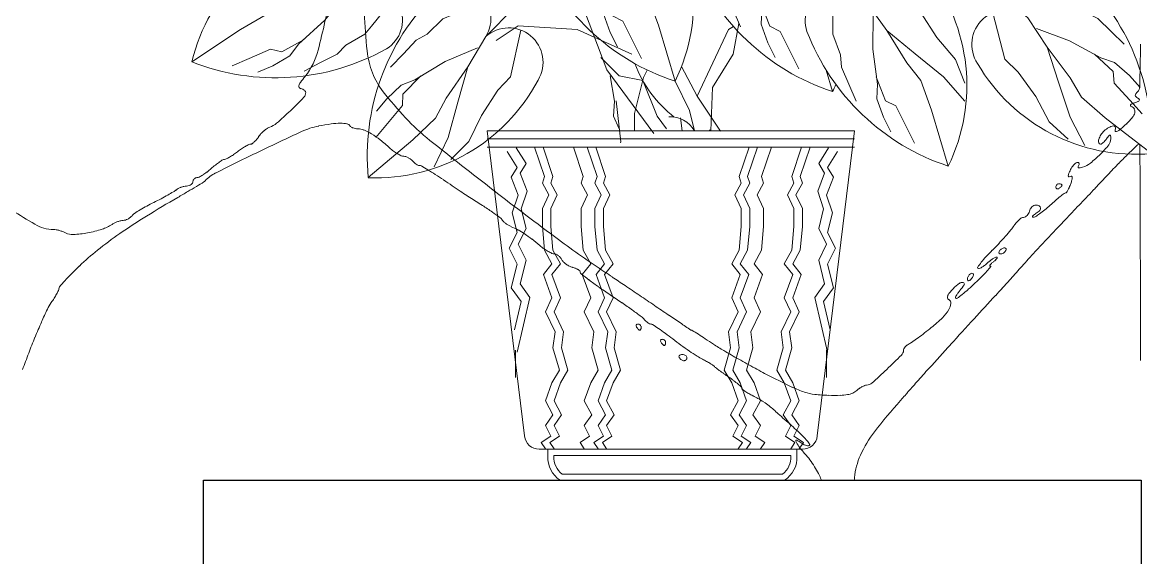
# Model space of a CAD drawing. Header units: millimetres. Extents: x 56222 to 3066687, y -650199 to -121287.
# Drawn here: x 141472.14 to 141484.07, y -184155.07 to -184149.36 of the extents above; entities that cross this region are included whole.
import ezdxf

# ---------------------------------------------------------------- set-up
doc = ezdxf.new("R2010")
doc.units = ezdxf.units.MM
doc.header["$MEASUREMENT"] = 0
doc.layers.add('FURNITURE', color=32, linetype='Continuous', lineweight=9)

# ---------------------------------------------------------------- blocks, each defined once
blk = doc.blocks.new('RH')
at = {"color": 251, "true_color": 0x636466}
for p, q in [((137588.94215, 17688.3348), (137589.14367, 17688.3348)), ((137588.94215, 17688.3348), (137588.96265, 17688.16759)), ((137589.14367, 17688.3348), (137589.12317, 17688.16759)), ((137588.94215, 17688.33035), (137589.14367, 17688.33035)), ((137588.94215, 17688.3259), (137589.14367, 17688.3259)), ((137588.95765, 17688.21466), (137588.95765, 17688.19966)), ((137589.12817, 17688.21466), (137589.12817, 17688.19966)), ((137588.97076, 17688.16031), (137589.11506, 17688.16031))]:
    blk.add_line(p, q, dxfattribs=at)
for points in [[(137589.18515, 17688.47935), (137589.15528, 17688.47244), (137589.14344, 17688.45553), (137589.10777, 17688.44466), (137589.1214, 17688.42542), (137589.12889, 17688.40224), (137589.1444, 17688.38648)], [(137589.01713, 17688.45414), (137589.01751, 17688.43435), (137589.01751, 17688.42868), (137589.01327, 17688.41734), (137589.0127, 17688.41053), (137589.00874, 17688.40117), (137589.00478, 17688.39181)], [(137589.04061, 17688.36199), (137589.0497, 17688.39267), (137589.05565, 17688.40884), (137589.0633, 17688.41848), (137589.07435, 17688.43634), (137589.08556, 17688.452)], [(137589.05228, 17688.33334), (137589.07803, 17688.36816), (137589.09017, 17688.4005), (137589.08613, 17688.42274), (137589.11446, 17688.44497)], [(137589.08172, 17688.44542), (137589.08202, 17688.42613), (137589.07949, 17688.40685), (137589.07978, 17688.39891), (137589.0761, 17688.3887), (137589.07213, 17688.38076)], [(137588.99537, 17688.43974), (137588.99567, 17688.42046), (137588.99313, 17688.40117), (137588.99342, 17688.39323), (137588.98974, 17688.38302), (137588.98578, 17688.37508)], [(137588.93135, 17688.4245), (137588.9101, 17688.40913), (137588.90613, 17688.39977), (137588.89707, 17688.38588), (137588.88686, 17688.37397), (137588.88177, 17688.36092)], [(137588.84796, 17688.4163), (137588.82938, 17688.4095), (137588.82409, 17688.40745), (137588.81505, 17688.39939), (137588.8089, 17688.3964), (137588.80161, 17688.38932), (137588.79432, 17688.38224)], [(137588.95372, 17688.41333), (137588.9541, 17688.39354), (137588.9541, 17688.38786), (137588.94986, 17688.37652), (137588.9493, 17688.36972), (137588.94533, 17688.36036), (137588.94137, 17688.351)], [(137589.08005, 17688.41082), (137589.07496, 17688.39778), (137589.06928, 17688.39494), (137589.06362, 17688.3836), (137589.05909, 17688.37452)], [(137589.30554, 17688.37262), (137589.27892, 17688.39039), (137589.26401, 17688.39901), (137589.25196, 17688.40153), (137589.23204, 17688.40819), (137589.21341, 17688.41305)], [(137589.22057, 17688.41045), (137589.23268, 17688.39543), (137589.24696, 17688.38223), (137589.25182, 17688.37595), (137589.26118, 17688.37045), (137589.2693, 17688.36689)], [(137588.89085, 17688.31549), (137588.89994, 17688.34618), (137588.90588, 17688.36234), (137588.91354, 17688.37198), (137588.92459, 17688.38985), (137588.9358, 17688.40551)], [(137588.9937, 17688.40514), (137588.9886, 17688.3921), (137588.98293, 17688.38926), (137588.97726, 17688.37792), (137588.97273, 17688.36884)], [(137589.14443, 17688.40602), (137589.16271, 17688.39842), (137589.16791, 17688.39615), (137589.17659, 17688.3877), (137589.18259, 17688.38445), (137589.18957, 17688.37706), (137589.19655, 17688.36967)], [(137589.19463, 17688.4076), (137589.207, 17688.39214), (137589.21063, 17688.38778), (137589.22115, 17688.38178), (137589.22593, 17688.37691), (137589.23497, 17688.37225), (137589.244, 17688.36759)], [(137588.7795, 17688.3223), (137588.80481, 17688.34188), (137588.81773, 17688.35327), (137588.82395, 17688.36389), (137588.83661, 17688.38065), (137588.84715, 17688.39677)], [(137588.86647, 17688.39949), (137588.85983, 17688.37412), (137588.85254, 17688.36704), (137588.84287, 17688.35356), (137588.83545, 17688.33974), (137588.82514, 17688.33027)], [(137588.93196, 17688.39892), (137588.93226, 17688.37964), (137588.92972, 17688.36036), (137588.93002, 17688.35242), (137588.92634, 17688.34221), (137588.92237, 17688.33427)], [(137588.84241, 17688.3908), (137588.82432, 17688.38411), (137588.80726, 17688.37477), (137588.79975, 17688.37217), (137588.79157, 17688.36505), (137588.7856, 17688.35848)], [(137588.92459, 17688.38985), (137588.90899, 17688.37709), (137588.8934, 17688.36433), (137588.88177, 17688.351)], [(137589.00557, 17688.3937), (137589.00872, 17688.37685), (137589.02008, 17688.35856), (137589.021, 17688.3348)], [(137589.02856, 17688.35383), (137589.01125, 17688.39039), (137589.00855, 17688.39196)], [(137589.06431, 17688.3769), (137589.09422, 17688.39039), (137589.1266, 17688.39241), (137589.13875, 17688.38433)], [(137589.12521, 17688.39003), (137589.13075, 17688.36439), (137589.13773, 17688.357), (137589.14681, 17688.34312), (137589.15361, 17688.32899), (137589.16351, 17688.31908)], [(137589.20876, 17688.30914), (137589.18432, 17688.3298), (137589.1719, 17688.34174), (137589.16615, 17688.35262), (137589.15423, 17688.36992), (137589.1444, 17688.38648)], [(137589.24399, 17688.38492), (137589.25625, 17688.37816), (137589.26243, 17688.37961), (137589.27404, 17688.37451), (137589.28332, 17688.37044)], [(137588.83661, 17688.38065), (137588.83036, 17688.3615), (137588.8241, 17688.34234), (137588.81588, 17688.32668)], [(137589.14888, 17688.38031), (137589.16666, 17688.37284), (137589.1833, 17688.36277), (137589.19069, 17688.35985), (137589.19856, 17688.35238), (137589.20424, 17688.34555)], [(137588.81076, 17688.37673), (137588.80044, 17688.36726), (137588.79985, 17688.36095), (137588.79132, 17688.35157), (137588.7845, 17688.34406)], [(137589.04534, 17688.33586), (137589.05039, 17688.3428), (137589.05832, 17688.36241), (137589.07122, 17688.36487), (137589.08133, 17688.37496)], [(137588.95426, 17688.35631), (137588.95773, 17688.36802)], [(137589.01562, 17688.33455), (137589.02856, 17688.35383), (137589.03712, 17688.36999)], [(137589.05583, 17688.36812), (137589.05793, 17688.36396), (137589.06286, 17688.34428), (137589.06286, 17688.33514)], [(137589.07627, 17688.36487), (137589.07375, 17688.351), (137589.07438, 17688.3428), (137589.07122, 17688.33586)], [(137589.15423, 17688.36992), (137589.15965, 17688.35051), (137589.16507, 17688.3311), (137589.1726, 17688.3151)], [(137589.17989, 17688.36488), (137589.18979, 17688.35497), (137589.19011, 17688.34864), (137589.19822, 17688.3389), (137589.20471, 17688.3311)], [(137588.93029, 17688.36433), (137588.92519, 17688.35128), (137588.91952, 17688.34845), (137588.91385, 17688.3371), (137588.90932, 17688.32803)], [(137589.04061, 17688.36199), (137589.03271, 17688.34595), (137589.03003, 17688.3348)], [(137589.07297, 17688.35121), (137589.07033, 17688.32878), (137589.07044, 17688.32822)], [(137589.03765, 17688.34196), (137589.0368, 17688.3348)], [(137589.021, 17688.3348), (137589.0218, 17688.33536)], [(137588.9516, 17688.32341), (137588.95701, 17688.31476), (137588.95376, 17688.30936), (137588.95755, 17688.29963), (137588.9543, 17688.28991), (137588.95701, 17688.2791), (137588.95268, 17688.27046), (137588.95701, 17688.26181), (137588.95376, 17688.24885), (137588.95917, 17688.24128), (137588.95552, 17688.22576)], [(137588.95647, 17688.32557), (137588.96188, 17688.31692), (137588.95863, 17688.31152), (137588.96242, 17688.30179), (137588.95917, 17688.29207), (137588.96188, 17688.28126), (137588.95755, 17688.27262), (137588.96188, 17688.26397), (137588.95863, 17688.25101), (137588.96404, 17688.24344), (137588.95701, 17688.21359)], [(137588.96657, 17688.3259), (137588.97198, 17688.30969), (137588.97082, 17688.30619), (137588.97431, 17688.29978), (137588.97082, 17688.29221), (137588.97082, 17688.28231), (137588.97198, 17688.26949), (137588.97606, 17688.26192), (137588.9714, 17688.25609), (137588.97606, 17688.24328), (137588.97256, 17688.2357), (137588.97781, 17688.22463), (137588.97665, 17688.21589), (137588.98015, 17688.20366), (137588.97606, 17688.19667), (137588.97256, 17688.18677), (137588.97665, 17688.17919), (137588.97256, 17688.17337), (137588.97548, 17688.16754), (137588.97023, 17688.16405), (137588.97256, 17688.16055)], [(137588.97124, 17688.3259), (137588.97665, 17688.30969), (137588.97548, 17688.30619), (137588.97898, 17688.29978), (137588.97548, 17688.29221), (137588.97548, 17688.28231), (137588.97665, 17688.26949), (137588.98073, 17688.26192), (137588.97606, 17688.25609), (137588.98073, 17688.24328), (137588.97723, 17688.2357), (137588.98248, 17688.22463), (137588.98131, 17688.21589), (137588.98481, 17688.20366), (137588.98073, 17688.19667), (137588.97723, 17688.18677), (137588.98131, 17688.17919), (137588.97723, 17688.17337), (137588.98015, 17688.16754), (137588.9749, 17688.16405), (137588.97723, 17688.16055)], [(137588.98782, 17688.3259), (137588.99323, 17688.30969), (137588.99206, 17688.30619), (137588.99556, 17688.29978), (137588.99206, 17688.29221), (137588.99206, 17688.28231), (137588.99323, 17688.26949), (137588.99731, 17688.26192), (137588.99265, 17688.25609), (137588.99731, 17688.24328), (137588.99381, 17688.2357), (137588.99906, 17688.22463), (137588.9979, 17688.21589), (137589.00139, 17688.20366), (137588.99731, 17688.19667), (137588.99381, 17688.18677), (137588.9979, 17688.17919), (137588.99381, 17688.17337), (137588.99673, 17688.16754), (137588.99148, 17688.16405), (137588.99381, 17688.16055)], [(137588.9954, 17688.3259), (137589.00081, 17688.30969), (137588.99965, 17688.30619), (137589.00314, 17688.29978), (137588.99965, 17688.29221), (137588.99965, 17688.28231), (137589.00081, 17688.26949), (137589.00489, 17688.26192), (137589.00023, 17688.25609), (137589.00489, 17688.24328), (137589.00139, 17688.2357), (137589.00664, 17688.22463), (137589.00548, 17688.21589), (137589.00897, 17688.20366), (137589.00489, 17688.19667), (137589.00139, 17688.18677), (137589.00548, 17688.17919), (137589.00139, 17688.17337), (137589.00431, 17688.16754), (137588.99906, 17688.16405), (137589.00139, 17688.16055)], [(137589.00007, 17688.3259), (137589.00548, 17688.30969), (137589.00431, 17688.30619), (137589.00781, 17688.29978), (137589.00431, 17688.29221), (137589.00431, 17688.28231), (137589.00548, 17688.26949), (137589.00956, 17688.26192), (137589.00489, 17688.25609), (137589.00956, 17688.24328), (137589.00606, 17688.2357), (137589.01131, 17688.22463), (137589.01014, 17688.21589), (137589.01364, 17688.20366), (137589.00956, 17688.19667), (137589.00606, 17688.18677), (137589.01014, 17688.17919), (137589.00606, 17688.17337), (137589.00897, 17688.16754), (137589.00373, 17688.16405), (137589.00606, 17688.16055)], [(137589.08411, 17688.3259), (137589.0787, 17688.30969), (137589.07987, 17688.30619), (137589.07637, 17688.29978), (137589.07987, 17688.29221), (137589.07987, 17688.28231), (137589.0787, 17688.26949), (137589.07462, 17688.26192), (137589.07928, 17688.25609), (137589.07462, 17688.24328), (137589.07812, 17688.2357), (137589.07287, 17688.22463), (137589.07404, 17688.21589), (137589.07054, 17688.20366), (137589.07462, 17688.19667), (137589.07812, 17688.18677), (137589.07404, 17688.17919), (137589.07812, 17688.17337), (137589.0752, 17688.16754), (137589.08045, 17688.16405), (137589.07812, 17688.16055)], [(137589.08878, 17688.3259), (137589.08337, 17688.30969), (137589.08453, 17688.30619), (137589.08103, 17688.29978), (137589.08453, 17688.29221), (137589.08453, 17688.28231), (137589.08337, 17688.26949), (137589.07928, 17688.26192), (137589.08395, 17688.25609), (137589.07928, 17688.24328), (137589.08278, 17688.2357), (137589.07754, 17688.22463), (137589.0787, 17688.21589), (137589.0752, 17688.20366), (137589.07928, 17688.19667), (137589.08278, 17688.18677), (137589.0787, 17688.17919), (137589.08278, 17688.17337), (137589.07987, 17688.16754), (137589.08512, 17688.16405), (137589.08278, 17688.16055)], [(137589.09636, 17688.3259), (137589.09095, 17688.30969), (137589.09211, 17688.30619), (137589.08861, 17688.29978), (137589.09211, 17688.29221), (137589.09211, 17688.28231), (137589.09095, 17688.26949), (137589.08687, 17688.26192), (137589.09153, 17688.25609), (137589.08687, 17688.24328), (137589.09036, 17688.2357), (137589.08512, 17688.22463), (137589.08628, 17688.21589), (137589.08278, 17688.20366), (137589.08687, 17688.19667), (137589.09036, 17688.18677), (137589.08628, 17688.17919), (137589.09036, 17688.17337), (137589.08745, 17688.16754), (137589.0927, 17688.16405), (137589.09036, 17688.16055)], [(137589.11294, 17688.3259), (137589.10753, 17688.30969), (137589.1087, 17688.30619), (137589.1052, 17688.29978), (137589.1087, 17688.29221), (137589.1087, 17688.28231), (137589.10753, 17688.26949), (137589.10345, 17688.26192), (137589.10811, 17688.25609), (137589.10345, 17688.24328), (137589.10695, 17688.2357), (137589.1017, 17688.22463), (137589.10287, 17688.21589), (137589.09937, 17688.20366), (137589.10345, 17688.19667), (137589.10695, 17688.18677), (137589.10287, 17688.17919), (137589.10695, 17688.17337), (137589.10403, 17688.16754), (137589.10928, 17688.16405), (137589.10695, 17688.16055)], [(137589.1176, 17688.3259), (137589.1122, 17688.30969), (137589.11336, 17688.30619), (137589.10986, 17688.29978), (137589.11336, 17688.29221), (137589.11336, 17688.28231), (137589.1122, 17688.26949), (137589.10811, 17688.26192), (137589.11278, 17688.25609), (137589.10811, 17688.24328), (137589.11161, 17688.2357), (137589.10637, 17688.22463), (137589.10753, 17688.21589), (137589.10403, 17688.20366), (137589.10811, 17688.19667), (137589.11161, 17688.18677), (137589.10753, 17688.17919), (137589.11161, 17688.17337), (137589.1087, 17688.16754), (137589.11395, 17688.16405), (137589.11161, 17688.16055)], [(137589.12771, 17688.32557), (137589.1223, 17688.31692), (137589.12555, 17688.31152), (137589.12176, 17688.30179), (137589.12501, 17688.29207), (137589.1223, 17688.28126), (137589.12663, 17688.27262), (137589.1223, 17688.26397), (137589.12555, 17688.25101), (137589.12014, 17688.24344), (137589.12717, 17688.21359)], [(137589.13258, 17688.32341), (137589.12717, 17688.31476), (137589.13041, 17688.30936), (137589.12663, 17688.29963), (137589.12987, 17688.28991), (137589.12717, 17688.2791), (137589.1315, 17688.27046), (137589.12717, 17688.26181), (137589.13041, 17688.24885), (137589.12501, 17688.24128), (137589.12866, 17688.22576)]]:
    blk.add_lwpolyline(points, dxfattribs=at)
for points in [[(137589.04101, 17688.34235, 0.139974), (137589.0626, 17688.37164)], [(137589.03003, 17688.3348, -0.287945), (137589.04396, 17688.34246, -0.484187)]]:
    blk.add_lwpolyline(points, format="xyb", dxfattribs=at)
for points in [[(137588.97379, 17688.16031), (137588.97379, 17688.15649, 0.269011), (137588.98059, 17688.14333), (137589.10359, 17688.14333, 0.269011), (137589.11039, 17688.15649), (137589.11039, 17688.16031)], [(137588.97719, 17688.15691), (137588.97719, 17688.1564, 0.24889), (137588.98165, 17688.14673), (137589.10253, 17688.14673, 0.24889), (137589.10699, 17688.1564), (137589.10699, 17688.15691)]]:
    blk.add_lwpolyline(points, format="xyb", close=True, dxfattribs=at)
for centre, radius, start, end in [((137589.13096, 17688.40615), 0.10057, 141.56328, 206.05169), ((137589.20785, 17688.34877), 0.10057, 13.72094, 78.20936), ((137589.00177, 17688.48028), 0.12451, 288.17683, 339.05518), ((137588.91542, 17688.47461), 0.12451, 288.17683, 339.05518), ((137589.33267, 17688.50057), 0.10057, 223.05298, 287.5414), ((137588.90383, 17688.32888), 0.12451, 132.15049, 183.02884), ((137588.9812, 17688.35966), 0.10057, 141.56328, 206.05169), ((137589.15991, 17688.39622), 0.01832, 47.41492, 212.13036), ((137588.95096, 17688.39522), 0.01832, 341.10442, 145.81986), ((137589.08483, 17688.32111), 0.12451, 354.48732, 45.36567), ((137589.20834, 17688.39544), 0.01832, 73.95277, 238.66821), ((137588.85906, 17688.38213), 0.01887, 326.3564, 129.13065), ((137588.85201, 17688.43379), 0.12451, 288.17683, 339.05518), ((137589.13187, 17688.37237), 0.01887, 48.38551, 211.15976), ((137589.25972, 17688.48839), 0.12451, 240.71746, 291.59581), ((137588.78799, 17688.42251), 0.10057, 265.15398, 329.64239), ((137589.0446, 17688.40047), 0.10057, 203.60098, 206.05169), ((137589.20462, 17688.40962), 0.10057, 207.87377, 272.36219), ((137588.97076, 17688.16847), 0.00816, 186.20577, 270), ((137589.11506, 17688.16847), 0.00816, 270, 353.79423)]:
    blk.add_arc(centre, radius, start, end, dxfattribs=at)

msp = doc.modelspace()

# ---------------------------------------------------------------- linework, layer by layer
at = {"layer": 'FURNITURE', "lineweight": 30}
msp.add_lwpolyline([(141474.073, -184154.242), (141484.073, -184154.242), (141484.073, -184155.242), (141474.073, -184155.242)], close=True, dxfattribs=at)
at = {"layer": 'FURNITURE', "lineweight": 0}
for centre, radius, start, end in [((141466.028, -184147.28), 9.568, 345.6204, 349.3571), ((141482.111, -184149.031), 6.325, 182.0832, 185.7501), ((141474.573, -184149.471), 0.747, 321.4794, 345.6203), ((141476.7, -184149.576), 0.886, 185.7501, 201.3849), ((141413.344, -184148.364), 70.732, 358.63569, 359.00445), ((141476.612, -184149.61), 0.792, 201.3849, 218.2525), ((141475.212, -184150.077), 0.129, 143.8977, 161.2918), ((141476.665, -184151.137), 1.927, 141.4793, 143.8978), ((141475.11, -184150.043), 0.0216, 161.2918, 217.2495), ((141475.119, -184150.036), 0.0326, 217.2495, 258.5361), ((141475.093, -184150.163), 0.0973, 66.26, 78.5362), ((141475.102, -184150.145), 0.0768, 51.6117, 66.2601), ((141475.092, -184150.109), 0.0724, 315.633, 0.0001), ((141475.115, -184150.128), 0.0556, 34.3628, 51.6117), ((141475.142, -184150.109), 0.0221, 0, 34.3629), ((141479.487, -184147.343), 4.453, 218.2526, 222.9516), ((141484.034, -184150.138), 0.025, 143.659, 182.3485), ((141484.03, -184150.138), 0.0205, 182.3485, 226.4813), ((141484.168, -184150.236), 0.19, 134.9999, 143.6589), ((141483.978, -184150.046), 0.0772, 315, 358.6357), ((141470.512, -184145.629), 6.48, 313.8372, 315.633), ((141483.966, -184150.245), 0.00866, 138.4124, 208.6609), ((141483.975, -184150.24), 0.0193, 208.6607, 247.5678), ((141483.991, -184150.267), 0.0423, 113.1254, 138.4124), ((141483.944, -184150.316), 0.0633, 29.1076, 67.5679), ((141484.083, -184150.484), 0.278, 106.827, 113.1254), ((141483.876, -184149.798), 0.438, 286.827, 291.7475), ((141484.1, -184150.064), 0.122, 226.4813, 238.2825), ((141484.001, -184150.224), 0.0663, 39.9391, 58.2826), ((141484.027, -184150.177), 0.0301, 291.7475, 326.538), ((141484.044, -184150.188), 0.01, 326.5379, 39.939), ((141471.89, -184147.064), 4.49, 311.3076, 313.8373), ((141477.986, -184148.741), 2.402, 222.9515, 231.4373), ((141483.442, -184149.946), 0.687, 313.773, 321.1468), ((141483.865, -184150.286), 0.144, 321.1468, 344.6463), ((141483.953, -184150.31), 0.0521, 344.6464, 29.1075), ((141474.923, -184150.754), 0.313, 123.187, 130.6415), ((141474.815, -184150.59), 0.117, 107.6088, 123.1871), ((141474.717, -184150.282), 0.206, 287.6088, 311.3077), ((141475.458, -184151.259), 0.808, 101.1452, 114.7034), ((141475.779, -184152.89), 2.471, 98.0073, 101.1451), ((141475.539, -184151.183), 0.747, 90.3557, 98.0074), ((141475.537, -184150.824), 0.388, 80.036, 90.3557), ((141475.595, -184150.489), 0.0476, 31.7175, 80.0359), ((141475.669, -184150.443), 0.0393, 211.7174, 237.4802), ((141475.711, -184150.378), 0.117, 237.4803, 248.9196), ((141475.72, -184150.353), 0.143, 248.9196, 259.4448), ((141475.72, -184150.354), 0.142, 259.4449, 270), ((141475.72, -184150.663), 0.167, 67.6082, 90), ((141483.863, -184150.722), 0.276, 119.743, 132.1448), ((141483.8, -184150.612), 0.149, 100.1157, 119.743), ((141483.778, -184150.488), 0.0228, 37.5862, 100.1156), ((141483.82, -184150.51), 0.0267, 148.2825, 198.0816), ((141483.78, -184150.486), 0.0198, 328.2826, 37.5861), ((141483.718, -184150.327), 0.218, 294.5393, 309.0877), ((141483.223, -184149.716), 1.004, 309.0878, 313.773), ((141474.435, -184150.44), 0.266, 312.8158, 320.4819), ((141474.372, -184150.389), 0.347, 320.4819, 326.7661), ((141474.881, -184150.722), 0.262, 137.8607, 146.7662), ((141486.177, -184174.562), 26.458, 114.7034, 115.7938), ((141474.944, -184150.779), 0.346, 130.6415, 137.8606), ((141475.551, -184151.074), 0.612, 59.0799, 67.6082), ((141475.403, -184151.322), 0.9, 51.9026, 59.0799), ((141474.921, -184151.937), 1.681, 47.4062, 51.9026), ((141513.539, -184104.144), 59.436, 231.43732, 232.26581), ((141483.691, -184150.627), 0.0732, 164.696, 193.4632), ((141483.789, -184150.654), 0.174, 147.354, 164.6961), ((141483.817, -184150.672), 0.208, 132.1447, 147.3539), ((141483.44, -184150.403), 0.33, 317.8808, 322.7976), ((141485.173, -184151.718), 1.846, 141.3778, 142.7976), ((141483.65, -184150.606), 0.0975, 321.1985, 1.0026), ((141483.74, -184150.573), 0.0108, 87.1737, 141.3778), ((141483.74, -184150.568), 0.00598, 3.5282, 87.1738), ((141482.914, -184150.619), 0.834, 1.0027, 3.528), ((141483.804, -184150.515), 0.0105, 198.0816, 294.5392), ((141490.438, -184183.377), 36.249, 115.7938, 116.6083), ((141473.826, -184149.941), 1.005, 304.3022, 307.3341), ((141475.008, -184151.49), 0.943, 124.0956, 127.3342), ((141474.872, -184151.29), 0.701, 120.0504, 124.0956), ((141474.842, -184151.237), 0.64, 116.3774, 120.0504), ((141474.576, -184150.702), 0.043, 90.0001, 116.3775), ((141474.576, -184150.63), 0.029, 270, 304.6716), ((141474.475, -184150.484), 0.207, 304.6717, 312.8157), ((141476.429, -184150.296), 0.548, 227.4062, 233.0196), ((141476.392, -184150.345), 0.486, 233.0195, 239.1627), ((141483.639, -184150.64), 0.0194, 193.4631, 270), ((141482.719, -184149.858), 1.292, 315.1824, 321.1985), ((141483.639, -184150.641), 0.0184, 270, 305.4124), ((141483.536, -184150.495), 0.197, 305.4125, 311.6415), ((141483.507, -184150.463), 0.24, 311.6415, 317.8808), ((141496.545, -184163.596), 17.992, 134.0604, 134.4695), ((141484.05, -184150.684), 0.024, 91.7676, 134.0604), ((141484.049, -184150.669), 0.00975, 0.1802, 91.7677), ((84088.407, -184331.214), 57395.936, 0.1779384, 0.18023023), ((141474.671, -184151.469), 0.752, 124.6804, 128.701), ((141474.651, -184151.44), 0.718, 121.2159, 124.6804), ((141474.298, -184150.856), 0.0349, 90, 121.2157), ((141474.298, -184150.782), 0.0398, 270.0001, 297.0361), ((141474.006, -184150.209), 0.682, 297.036, 300.4469), ((141473.982, -184150.169), 0.73, 300.4468, 304.3023), ((141476.349, -184150.417), 0.402, 239.1627, 245.4911), ((141476.209, -184150.724), 0.0649, 245.491, 269.837), ((141476.209, -184150.867), 0.078, 72.5045, 89.8371), ((141476.184, -184150.944), 0.159, 62.3538, 72.5046), ((141476.179, -184150.954), 0.17, 52.47, 62.3538), ((141476.209, -184150.915), 0.121, 39.6902, 52.4699), ((141476.443, -184150.721), 0.182, 219.6902, 227.8303), ((141476.439, -184150.726), 0.176, 227.8303, 236.168), ((141483.442, -184150.96), 0.12, 122.1681, 133.2105), ((141483.394, -184150.882), 0.0284, 89.9999, 122.1681), ((141483.394, -184150.876), 0.0218, 60.0869, 90.0001), ((141483.398, -184150.868), 0.0134, 17.0521, 60.0869), ((141483.369, -184150.656), 0.261, 287.6088, 308.3717), ((141482.803, -184149.941), 1.173, 308.3718, 315.1825), ((141488.577, -184155.479), 6.618, 134.4695, 135.7595), ((141473.727, -184150.458), 0.629, 302.6603, 307.6497), ((141474.373, -184151.307), 0.381, 116.6083, 137.6206), ((141473.614, -184150.311), 0.815, 307.6497, 311.7585), ((141474.878, -184151.728), 1.084, 128.7009, 131.7585), ((141476.421, -184150.753), 0.144, 236.1679, 245.088), ((141476.375, -184150.85), 0.0361, 245.088, 270), ((141476.375, -184150.929), 0.0425, 60.3843, 90), ((141474.544, -184154.151), 3.749, 59.1752, 60.3844), ((141475.107, -184153.208), 2.65, 57.1305, 59.1753), ((141483.371, -184151), 0.0768, 155.7197, 178.3358), ((141484.077, -184151.319), 0.851, 151.845, 155.7196), ((141483.492, -184151.006), 0.188, 143.1366, 151.8451), ((141483.468, -184150.988), 0.158, 133.2105, 143.1366), ((141483.435, -184150.909), 0.0353, 148.2825, 172.592), ((141483.407, -184150.905), 0.0072, 172.5923, 250.8208), ((141483.359, -184150.861), 0.0543, 328.2826, 344.2145), ((141483.414, -184150.885), 0.0284, 250.8206, 282.1905), ((141483.391, -184150.871), 0.0206, 344.2141, 17.052), ((141483.354, -184150.609), 0.311, 282.1903, 287.6088), ((141492.521, -184159.32), 12.124, 135.7595, 136.5795), ((141473.894, -184151.021), 0.083, 287.8495, 304.7684), ((141473.908, -184151.041), 0.0589, 304.7684, 325.1057), ((141473.933, -184151.058), 0.0286, 325.1057, 0.0001), ((141474.002, -184151.058), 0.0405, 156.7875, 179.9999), ((141474.004, -184151.059), 0.0422, 134.2816, 156.7876), ((141474.004, -184151.06), 0.0432, 112.049, 134.2815), ((141474.004, -184151.06), 0.0436, 90, 112.049), ((141465.069, -184136.294), 17.299, 301.0792, 301.3854), ((141474.004, -184150.967), 0.0494, 270, 297.8501), ((141473.774, -184150.532), 0.542, 297.85, 302.6604), ((141474.045, -184151.009), 0.0625, 301.3855, 317.6206), ((141474.194, -184154.621), 4.333, 55.7156, 57.1305), ((141491.451, -184129.308), 26.303, 235.7156, 235.9544), ((141483.198, -184151.115), 0.0346, 136.6418, 158.6715), ((141483.197, -184151.114), 0.0329, 113.9884, 136.6417), ((141483.196, -184151.112), 0.0305, 90, 113.9884), ((141483.196, -184151.156), 0.0742, 80.3417, 90), ((141483.201, -184151.127), 0.0446, 66.2033, 80.3418), ((141483.208, -184151.11), 0.0264, 47.6482, 66.2033), ((141483.221, -184151.096), 0.00742, 0, 47.6483), ((141483.216, -184151.096), 0.0121, 325.4472, 0), ((141483.304, -184150.998), 0.00898, 178.3357, 270.6255), ((141483.303, -184150.967), 0.0401, 270.6255, 301.7175), ((141482.782, -184150.893), 0.57, 336.7033, 340.7814), ((141482.78, -184150.892), 0.573, 340.7814, 344.8597), ((141483.328, -184151.007), 0.00692, 39.1391, 121.7175), ((141483.319, -184151.014), 0.0178, 357.7051, 39.1391), ((141483.215, -184151.01), 0.122, 344.8597, 357.705), ((141320.152, -183996.201), 225.193, 316.52934, 316.57953), ((141479.447, -184139.521), 13.973, 236.7948, 239.1205), ((141472.272, -184148.636), 2.933, 297.3774, 298.9686), ((141472.359, -184148.793), 2.753, 298.9686, 300.4017), ((141473.644, -184150.983), 0.214, 300.4017, 309.6902), ((141473.862, -184151.246), 0.127, 117.5704, 129.6902), ((141466.654, -184138.773), 14.358, 299.8443, 300.3382), ((141473.929, -184151.375), 0.273, 110.7357, 117.5704), ((141473.933, -184151.385), 0.284, 103.9868, 110.7357), ((141473.907, -184151.28), 0.175, 94.3078, 103.9868), ((141473.885, -184150.994), 0.112, 274.3077, 287.8495), ((141469.687, -184143.956), 8.353, 300.3382, 301.0792), ((141488.047, -184134.345), 20.224, 235.9544, 236.2452), ((141488.084, -184134.29), 20.29, 236.2452, 236.489), ((141477.487, -184150.294), 1.096, 236.489, 238.5303), ((141504.241, -184116.161), 44.242, 232.2659, 233.3946), ((141484.249, -184152.538), 1.681, 128.2616, 130.5158), ((141483.199, -184151.116), 0.0361, 158.6717, 180), ((141483.19, -184151.116), 0.0274, 180.0001, 204.8765), ((141483.178, -184151.122), 0.0139, 204.8765, 246.2034), ((141483.179, -184151.119), 0.0168, 246.2034, 282.8317), ((141483.174, -184151.096), 0.0409, 282.8316, 301.7174), ((141483.128, -184151.021), 0.129, 301.7175, 308.4776), ((141483.146, -184151.043), 0.1, 308.4775, 316.6417), ((141484.742, -184153.163), 2.477, 126.9828, 128.2616), ((141483.163, -184151.059), 0.0769, 316.6419, 325.4471), ((141483.266, -184151.203), 0.0231, 91.24, 126.9827), ((141483.265, -184151.167), 0.0127, 271.2399, 325.1594), ((141483.037, -184151.008), 0.291, 325.1594, 330.7105), ((141482.993, -184150.983), 0.341, 330.7106, 336.7033), ((141224.263, -183905.3), 357.321, 316.49392, 316.52944), ((141474.221, -184152.698), 1.571, 118.6161, 121.6038), ((141479.234, -184160.7), 10.921, 119.8443, 121.8783), ((141474.37, -184152.971), 1.882, 116.0063, 118.6161), ((141471.976, -184148.065), 3.577, 296.0063, 297.3774), ((141473.247, -184157.221), 7.026, 57.2509, 58.5302), ((141475.345, -184153.96), 3.148, 54.9197, 57.2508), ((141482.974, -184151.399), 0.0973, 133.3772, 149.3227), ((141482.964, -184151.389), 0.083, 116.0845, 133.3772), ((141482.949, -184151.357), 0.0479, 90, 116.0845), ((141482.949, -184151.389), 0.0801, 62.6879, 90), ((141482.974, -184151.34), 0.0244, 356.9343, 62.6878), ((141482.007, -184150.097), 1.633, 309.3793, 312.0457), ((141484.99, -184153.405), 2.821, 130.5158, 132.0456), ((141237.344, -183917.717), 339.284, 316.45822, 316.49398), ((141476.902, -184156.95), 6.506, 121.8783, 124.8763), ((141473.192, -184151.314), 0.162, 287.4255, 297.6138), ((141473.187, -184151.304), 0.173, 297.6139, 307.5288), ((141473.217, -184151.343), 0.123, 307.5289, 320.3098), ((141473.414, -184151.507), 0.133, 124.4039, 140.3098), ((141474.14, -184152.567), 1.418, 121.6038, 124.4039), ((141475.555, -184153.66), 2.782, 52.8662, 54.9196), ((141477.167, -184151.531), 0.112, 31.7174, 52.8663), ((141482.908, -184151.623), 0.21, 121.8192, 131.0903), ((141482.819, -184151.479), 0.0397, 90.0001, 121.8191), ((141482.819, -184151.403), 0.0365, 270, 299.8652), ((141482.798, -184151.366), 0.0785, 299.8652, 316.721), ((141482.782, -184151.352), 0.1, 316.7208, 331.6342), ((141482.772, -184151.346), 0.112, 331.6342, 345.345), ((141482.973, -184151.399), 0.0966, 149.3228, 165.3449), ((141482.919, -184151.431), 0.00573, 147.4627, 221.0039), ((141482.947, -184151.449), 0.0401, 126.0995, 147.4628), ((141482.922, -184151.428), 0.0104, 221.0042, 268.3877), ((141482.923, -184151.402), 0.0362, 268.3877, 302.8218), ((141483.059, -184151.602), 0.229, 120.2185, 126.0994), ((141482.342, -184150.501), 1.109, 302.8218, 305.7229), ((141482.841, -184151.228), 0.203, 300.2185, 314.7386), ((141482.95, -184151.339), 0.0483, 314.7387, 356.9343), ((141482.363, -184150.531), 1.072, 305.7228, 309.3793), ((141393.139, -184065.777), 124.357, 316.38265, 316.45828), ((141472.479, -184151.174), 0.395, 239.1205, 269.6003), ((141472.475, -184151.719), 0.15, 79.0228, 89.6004), ((141472.43, -184151.953), 0.389, 73.8313, 79.0228), ((141472.601, -184150.316), 1.31, 280.4023, 287.379), ((141472.868, -184151.171), 0.414, 287.3791, 303.8375), ((141473.236, -184151.719), 0.246, 116.1737, 123.8375), ((141473.273, -184151.795), 0.331, 110.0282, 116.1736), ((141473.263, -184151.767), 0.3, 103.7126, 110.0282), ((141473.217, -184151.578), 0.106, 90, 103.7126), ((141473.217, -184151.393), 0.0789, 270, 287.4256), ((141477.323, -184151.435), 0.0721, 211.7174, 228.2267), ((141477.461, -184151.281), 0.278, 228.2266, 234.278), ((141477.486, -184151.246), 0.321, 234.278, 240.1275), ((141477.468, -184151.276), 0.286, 240.1275, 246.5036), ((141476.979, -184152.402), 0.941, 61.5179, 66.5036), ((141476.954, -184152.447), 0.993, 56.7276, 61.518), ((141480.471, -184149.737), 2.875, 318.5132, 320.3038), ((141482.313, -184151.266), 0.481, 320.3037, 327.0212), ((141482.993, -184151.707), 0.329, 139.6284, 147.0213), ((141482.949, -184151.67), 0.271, 131.0902, 139.6284), ((141496.687, -184164.444), 18.672, 136.3826, 136.832), ((141472.422, -184151.979), 0.416, 68.7303, 73.8313), ((141472.472, -184151.851), 0.279, 61.845, 68.7304), ((141472.675, -184151.471), 0.152, 241.8451, 274.0058), ((141472.59, -184150.257), 1.37, 274.0059, 280.4023), ((141476.022, -184155.688), 4.968, 124.8763, 128.3021), ((141476.806, -184152.673), 1.263, 52.5343, 56.7276), ((141475.991, -184153.736), 2.603, 50.0925, 52.5343), ((141484.197, -184143.145), 10.628, 233.3945, 236.651), ((141480.196, -184149.494), 3.242, 316.7041, 318.5132), ((141499.966, -184167.52), 23.168, 136.832, 137.2143), ((141474.639, -184153.937), 2.735, 128.302, 133.6568), ((141478.12, -184151.191), 0.716, 230.0925, 234.575), ((141478.047, -184151.294), 0.589, 234.575, 239.7637), ((141478.001, -184151.372), 0.499, 239.7638, 244.9081), ((141484.036, -184153.35), 2.2, 134.856, 137.3098), ((141480.262, -184149.556), 3.152, 314.856, 316.7041), ((141482.599, -184151.82), 0.0442, 148.2826, 165.8411), ((141482.573, -184151.814), 0.0175, 165.8409, 200.905), ((141482.615, -184151.83), 0.0626, 133.5734, 148.2825), ((141482.629, -184151.845), 0.0834, 121.7175, 133.5733), ((141482.626, -184151.84), 0.0778, 109.4875, 121.7175), ((141482.614, -184151.806), 0.0417, 90, 109.4873), ((141482.559, -184151.749), 0.0834, 301.7175, 313.5733), ((141482.614, -184151.788), 0.0238, 63.113, 90.0001), ((141482.573, -184151.764), 0.0626, 313.5734, 328.2825), ((141482.619, -184151.779), 0.013, 20.9052, 63.113), ((141482.589, -184151.774), 0.0442, 328.2826, 345.8411), ((141482.615, -184151.78), 0.0175, 345.8409, 20.905), ((141498.32, -184165.997), 20.926, 137.2143, 137.5995), ((141477.814, -184151.771), 0.0579, 244.908, 270), ((141477.814, -184151.877), 0.048, 65.098, 90), ((141477.785, -184151.94), 0.117, 52.2995, 65.098), ((141477.772, -184151.958), 0.14, 40.4684, 52.2996), ((141477.777, -184151.953), 0.132, 28.155, 40.4684), ((141477.988, -184151.841), 0.106, 208.1549, 224.9621), ((141478.072, -184151.756), 0.226, 224.962, 234.5276), ((141483.405, -184152.748), 1.328, 141.3664, 144.0958), ((141483.245, -184152.62), 1.124, 137.3098, 141.3664), ((141482.161, -184151.651), 0.386, 307.3311, 313.2118), ((141482.79, -184152.321), 0.533, 128.7956, 133.2118), ((141482.711, -184152.222), 0.406, 123.3806, 128.7957), ((141482.541, -184152.003), 0.0974, 131.7324, 143.9288), ((141482.714, -184152.197), 0.358, 127.1025, 131.7323), ((141482.677, -184152.17), 0.344, 118.0946, 123.3807), ((141482.307, -184151.658), 0.318, 307.1024, 312.3065), ((141482.53, -184151.895), 0.0322, 88.0531, 118.0946), ((141482.463, -184151.83), 0.0852, 312.3065, 326.1626), ((141482.531, -184151.869), 0.00557, 6.3404, 88.053), ((141482.522, -184151.87), 0.0147, 326.1626, 6.3404), ((141482.569, -184151.815), 0.013, 200.9052, 243.113), ((141482.574, -184151.806), 0.0238, 243.113, 270.0001), ((141482.574, -184151.788), 0.0417, 270, 289.4873), ((141482.562, -184151.754), 0.0778, 289.4875, 301.7175), ((141486.685, -184155.372), 5.169, 137.5994, 138.6885), ((141474.368, -184153.724), 2.394, 135.3126, 137.7822), ((141475.569, -184154.912), 4.083, 133.6568, 135.3126), ((141478.082, -184151.743), 0.242, 234.5277, 243.84), ((141478.05, -184151.806), 0.171, 243.84, 255.9107), ((141477.947, -184152.218), 0.253, 68.4182, 75.9107), ((141477.979, -184152.138), 0.166, 58.171, 68.4181), ((141478.008, -184152.091), 0.112, 46.1459, 58.1711), ((141478.073, -184152.024), 0.0182, 359.9999, 46.146), ((141478.114, -184152.024), 0.0228, 180, 231.9656), ((141481.889, -184147.198), 6.15, 231.9656, 232.9641), ((141472.757, -184160.528), 10.182, 56.1163, 56.6509), ((141482.294, -184152.099), 0.0731, 135.0001, 158.342), ((141482.271, -184152.076), 0.0405, 101.8351, 135), ((141482.266, -184152.055), 0.0196, 44.9999, 101.835), ((141482.272, -184152.05), 0.0122, 357.0045, 45), ((141482.24, -184152.048), 0.0444, 338.5871, 357.0046), ((141482.339, -184151.975), 0.0112, 144.096, 225.0001), ((141482.339, -184151.974), 0.0125, 225, 287.1903), ((141482.304, -184151.858), 0.134, 287.1904, 298.1308), ((141482.267, -184151.789), 0.212, 298.1309, 307.3311), ((141481.305, -184151.002), 1.51, 315.0058, 318.03), ((141481.328, -184151.023), 1.479, 318.03, 320.3495), ((141482.475, -184151.955), 0.0161, 143.9289, 179.9464), ((141482.464, -184151.955), 0.00456, 179.9465, 270), ((141482.464, -184151.964), 0.00448, 320.3493, 89.9999), ((141464.834, -184136), 24.032, 317.9018, 318.1716), ((141475.245, -184145.318), 10.06, 318.1715, 318.6885), ((141475.221, -184154.498), 3.546, 137.7822, 139.1729), ((141480.168, -184149.478), 3.293, 232.9642, 235.1792), ((141434.088, -184218.108), 79.541, 55.99872, 56.11629), ((141429.162, -184225.412), 88.351, 55.87641, 55.9988), ((141482.527, -184152.66), 0.65, 127.2538, 135), ((141482.163, -184152.181), 0.0477, 75.0117, 127.2538), ((141481.826, -184151.937), 0.421, 317.8553, 328.2121), ((141482.171, -184152.15), 0.0162, 328.2121, 75.0118), ((141482.301, -184152.101), 0.0807, 158.342, 180), ((141482.24, -184152.101), 0.0195, 180.0001, 212.48), ((141482.23, -184152.108), 0.00768, 212.48, 277.2244), ((141480.256, -184149.975), 2.978, 311.4728, 313.3991), ((141482.227, -184152.09), 0.0251, 277.2243, 307.2064), ((141482.149, -184151.987), 0.156, 307.2063, 314.9999), ((141482.17, -184152.008), 0.125, 315, 324.5596), ((141482.211, -184152.037), 0.0752, 324.5595, 338.587), ((141479.884, -184149.581), 3.52, 313.399, 315.0058), ((141464.259, -184135.481), 24.807, 317.6337, 317.9018), ((141471.764, -184151.854), 0.845, 328.039, 331.5539), ((141471.798, -184151.873), 0.807, 331.554, 334.6059), ((141472.487, -184152.2), 0.0439, 334.6059, 359.9999), ((141472.562, -184152.2), 0.0307, 139.173, 180), ((141481.689, -184147.292), 5.957, 235.1792, 236.6004), ((141473.963, -184159.009), 8.078, 55.5289, 56.6004), ((141426.447, -184229.418), 93.191, 55.75893, 55.8765), ((141482.041, -184152.288), 0.035, 156.9057, 194.2317), ((141482.118, -184152.321), 0.119, 139.4362, 156.9057), ((141482.605, -184152.738), 0.76, 135, 139.4362), ((141482.104, -184152.294), 0.0106, 162.926, 225.0001), ((141482.209, -184152.327), 0.121, 152.5042, 162.9259), ((141482.269, -184152.357), 0.188, 143.5821, 152.5043), ((141480.739, -184150.456), 2.299, 306.5719, 308.2905), ((141482.391, -184152.448), 0.34, 137.8553, 143.5821), ((141481.22, -184151.066), 1.523, 308.2904, 311.4728), ((141536.288, -184202.02), 73.253, 137.22367, 137.48838), ((141472.193, -184142.716), 14.07, 317.2237, 317.6337), ((141472.872, -184152.641), 0.514, 145.278, 154.3059), ((141471.491, -184151.684), 1.167, 325.2781, 328.0389), ((141475.377, -184156.949), 5.58, 54.1151, 55.5289), ((141502.345, -184117.909), 41.698, 235.7589, 236.0055), ((141482.034, -184152.29), 0.0281, 194.2317, 238.2825), ((141481.994, -184152.355), 0.0486, 356.5833, 58.2825), ((141481.903, -184152.35), 0.139, 328.338, 356.5832), ((141482.103, -184152.295), 0.00969, 225, 306.5719), ((141477.141, -184154.695), 5.251, 154.3059, 155.9445), ((141474.948, -184157.542), 6.312, 53.0705, 54.1151), ((141478.63, -184152.644), 0.185, 39.6902, 53.0705), ((141478.938, -184152.388), 0.217, 219.6901, 226.8122), ((141491.205, -184134.429), 21.772, 236.0055, 236.4066), ((141480.688, -184151.205), 1.817, 309.1138, 314.1204), ((141481.642, -184152.189), 0.446, 314.1204, 328.338), ((141562.309, -184225.874), 108.553, 137.48841, 137.6855), ((141477.6, -184154.9), 5.753, 155.9445, 157.7005), ((141478.704, -184152.594), 0.0168, 156.2034, 192.8317), ((141478.727, -184152.588), 0.0409, 192.8316, 211.7174), ((141478.701, -184152.592), 0.0139, 114.8765, 156.2034), ((141478.802, -184152.542), 0.129, 211.7175, 218.4776), ((141478.707, -184152.605), 0.0274, 90.0001, 114.8765), ((141478.78, -184152.56), 0.1, 218.4775, 226.6417), ((141478.707, -184152.613), 0.0361, 68.6717, 90), ((141478.763, -184152.577), 0.0769, 226.6419, 235.4471), ((141478.707, -184152.612), 0.0346, 46.6418, 68.6715), ((141478.727, -184152.63), 0.0121, 235.4472, 270), ((141478.727, -184152.635), 0.00742, 270, 317.6483), ((141478.708, -184152.611), 0.0329, 23.9884, 46.6417), ((141478.713, -184152.622), 0.0264, 317.6482, 336.2033), ((141478.696, -184152.615), 0.0446, 336.2033, 350.3418), ((141478.711, -184152.61), 0.0305, 0, 23.9884), ((141478.667, -184152.61), 0.0742, 350.3417, 360), ((141478.922, -184152.405), 0.193, 226.8123, 234.5659), ((141478.9, -184152.436), 0.155, 234.5658, 242.8236), ((141478.844, -184152.546), 0.0311, 242.8237, 270), ((141478.844, -184152.612), 0.0349, 57.1138, 90), ((141477.033, -184155.412), 3.37, 55.8512, 57.114), ((141477.611, -184154.56), 2.34, 53.6761, 55.8512), ((141564.85, -184023.557), 154.875, 236.40658, 236.45677), ((141479.278, -184152.63), 0.0127, 236.4567, 269.9999), ((141479.278, -184152.655), 0.0129, 57.7752, 89.9999), ((141462.938, -184178.578), 30.656, 57.6311, 57.7752), ((141479.224, -184149.404), 4.138, 307.8521, 309.1137), ((141478.422, -184155.237), 6.642, 157.7005, 159.277), ((141478.964, -184152.756), 0.0168, 156.2034, 192.8317), ((141478.987, -184152.751), 0.0409, 192.8316, 211.7174), ((141478.961, -184152.755), 0.0139, 114.8765, 156.2034), ((141478.967, -184152.767), 0.0274, 90.0001, 114.8765), ((141478.967, -184152.776), 0.0361, 68.6717, 90), ((141478.967, -184152.775), 0.0346, 46.6418, 68.6715), ((141478.968, -184152.773), 0.0329, 23.9884, 46.6417), ((141476.701, -184155.798), 3.876, 52.1858, 53.6762), ((141478.971, -184152.772), 0.0305, 0, 23.9884), ((141481.177, -184150.03), 3.425, 232.1858, 233.9947), ((141475.349, -184158.998), 7.474, 56.9573, 57.6311), ((141471.824, -184164.418), 13.939, 56.5347, 56.9573), ((141481.456, -184152.517), 0.306, 297.6941, 305.1313), ((141479.749, -184150.091), 3.272, 305.1314, 306.4391), ((141479.58, -184149.861), 3.558, 306.4391, 307.852), ((141454.39, -184146.145), 19.053, 338.7107, 339.277), ((141479.062, -184152.705), 0.129, 211.7175, 218.4776), ((141479.04, -184152.722), 0.1, 218.4775, 226.6417), ((141479.024, -184152.739), 0.0769, 226.6419, 235.4471), ((141478.987, -184152.793), 0.0121, 235.4472, 270), ((141478.987, -184152.797), 0.00742, 270, 317.6483), ((141478.973, -184152.785), 0.0264, 317.6482, 336.2033), ((141478.956, -184152.777), 0.0446, 336.2033, 350.3418), ((141478.927, -184152.772), 0.0742, 350.3417, 360), ((141481.398, -184149.726), 3.801, 233.9947, 235.6675), ((141481.162, -184150.072), 3.382, 235.6675, 237.3419), ((141480.98, -184150.566), 2.666, 236.5347, 239.3739), ((141484.498, -184144.624), 9.571, 239.3739, 240.4705), ((141481.464, -184152.857), 0.0737, 314.9739, 0), ((141481.57, -184152.857), 0.0325, 150.1008, 180), ((141481.639, -184152.896), 0.112, 138.2207, 150.1009), ((141481.663, -184152.918), 0.145, 127.53, 138.2207), ((141481.674, -184152.932), 0.162, 117.6942, 127.5299), ((141562.188, -184225.764), 108.389, 137.68557, 137.86525), ((141479.159, -184152.923), 0.0155, 136.7415, 180.026), ((141479.167, -184152.923), 0.0235, 180.0259, 211.7175), ((141479.167, -184152.929), 0.0256, 105.1311, 136.7415), ((141479.203, -184152.9), 0.0657, 211.7175, 225.637), ((141479.216, -184152.888), 0.083, 225.6371, 237.3226), ((141479.178, -184152.971), 0.0687, 90, 105.1312), ((141479.211, -184152.894), 0.0754, 237.3227, 249.5104), ((141479.178, -184152.981), 0.0787, 75.7442, 90), ((141479.198, -184152.93), 0.0377, 249.5104, 270), ((141479.184, -184152.959), 0.0559, 57.3228, 75.7441), ((141479.198, -184152.939), 0.0286, 270, 294.0736), ((141479.197, -184152.937), 0.031, 294.0737, 316.7416), ((141479.193, -184152.945), 0.0393, 34.937, 57.3227), ((141479.196, -184152.935), 0.0327, 316.7416, 338.7482), ((141479.207, -184152.935), 0.0217, 359.9999, 34.9371), ((141479.195, -184152.935), 0.0342, 338.7482, 360), ((141479.702, -184152.349), 0.677, 237.3418, 242.859), ((141478.644, -184154.413), 1.642, 61.1218, 62.859), ((141478.868, -184154.008), 1.18, 58.8956, 61.1218), ((141478.849, -184154.039), 1.216, 57.0947, 58.8956), ((141484.953, -184143.82), 10.494, 240.4704, 241.5554), ((141476.296, -184147.684), 7.385, 313.2868, 314.974), ((141479.482, -184153.061), 0.0513, 39.1899, 57.0948), ((141479.577, -184152.983), 0.072, 219.19, 232.7699), ((141481.508, -184150.443), 3.263, 232.7699, 233.6433), ((141481.167, -184150.906), 2.688, 233.6433, 234.9104), ((141481.934, -184149.814), 4.023, 234.9105, 235.8471), ((141483.742, -184146.057), 7.951, 241.5553, 242.8912), ((141476.549, -184147.953), 7.016, 311.5173, 313.2868), ((141491.553, -184161.862), 13.138, 137.8652, 138.715), ((141478.867, -184154.335), 1.441, 53.2634, 55.8471), ((141479.212, -184153.873), 0.864, 49.4735, 53.2633), ((141479.138, -184153.96), 0.978, 46.7439, 49.4735), ((141485.377, -184142.863), 11.539, 242.8912, 244.1996), ((141481.24, -184153.504), 0.297, 118.9239, 125.5814), ((141481.216, -184153.461), 0.247, 111.9674, 118.9239), ((141481.144, -184153.28), 0.0525, 90, 111.9673), ((141481.144, -184153.143), 0.0846, 269.9999, 311.5174), ((141451.363, -184126.573), 40.346, 318.6027, 318.715), ((141479.795, -184153.261), 0.0187, 360, 46.7439), ((141479.83, -184153.261), 0.0159, 180, 231.2727), ((141480.106, -184152.917), 0.457, 231.2727, 235.7884), ((141480.126, -184152.887), 0.493, 235.7883, 241.0258), ((141480.283, -184152.604), 0.817, 241.0258, 244.6142), ((141479.657, -184153.923), 0.644, 59.2935, 64.6142), ((141480.795, -184152.339), 1.013, 244.1996, 251.9815), ((141480.655, -184152.772), 0.558, 251.9815, 263.5989), ((141480.775, -184151.697), 1.64, 263.5989, 268.7995), ((141480.799, -184150.587), 2.75, 268.7996, 271.331), ((141480.85, -184152.801), 0.536, 271.3311, 279.8369), ((141480.898, -184153.08), 0.253, 279.837, 293.0487), ((141480.937, -184153.17), 0.155, 293.0487, 312.113), ((141481.245, -184153.51), 0.305, 125.5814, 132.1129), ((141478.045, -184150.264), 4.664, 317.8838, 318.3757), ((141455.473, -184130.207), 34.86, 318.3756, 318.4872), ((141452.485, -184127.562), 38.85, 318.4872, 318.6027), ((141479.308, -184154.511), 1.328, 56.1961, 59.2936), ((141479.303, -184154.519), 1.337, 53.1036, 56.1962), ((141479.691, -184154.001), 0.69, 48.0299, 53.1036), ((141485.625, -184157.117), 5.554, 137.8839, 142.349), ((141498.646, -184132.928), 27.654, 228.0299, 228.1679), ((141542.935, -184083.449), 94.06, 228.16775, 228.22321), ((141548.629, -184077.075), 102.606, 228.22318, 228.27796), ((141530.304, -184097.627), 75.071, 228.27801, 228.34722), ((141479.53, -184154.709), 1.325, 44.9048, 48.3473), ((141480.397, -184153.822), 0.00827, 65.208, 202.3836), ((141480.606, -184153.736), 0.234, 202.3837, 218.3993), ((141480.313, -184154.004), 0.208, 50.3099, 65.208), ((141480.068, -184154.173), 0.565, 38.3988, 44.9047), ((141480.256, -184154.024), 0.326, 30.5563, 38.3989), ((141482.188, -184154.465), 1.213, 142.349, 156.1596), ((141482.306, -184152.389), 2.404, 218.3992, 221.2987), ((141480.533, -184153.739), 0.136, 230.3098, 241.1924), ((141480.535, -184153.736), 0.14, 241.1923, 251.8414), ((141480.527, -184153.759), 0.115, 251.8414, 263.3718), ((141480.519, -184153.833), 0.0407, 263.3716, 288.4349), ((141480.529, -184153.863), 0.009, 288.435, 30.5564), ((141479.895, -184154.507), 0.806, 35.3726, 41.2987), ((141479.653, -184154.679), 1.102, 30.6878, 35.3726), ((141481.796, -184154.292), 0.785, 156.1595, 174.2625), ((141479.735, -184154.63), 1.007, 25.9032, 30.6878), ((141480.338, -184154.337), 0.337, 15.0707, 25.9032), ((141482.332, -184154.346), 1.323, 174.2625, 175.4798)]:
    msp.add_arc(centre, radius, start, end, dxfattribs=at)

# ---------------------------------------------------------------- block references
at = {"layer": 'FURNITURE', "color": 252, "true_color": 0x939598, "xscale": -19.45028842556015, "yscale": 19.45028842556015, "zscale": 19.45028842556015}
msp.add_blockref('RH', (2817625.626, -528193.731), dxfattribs=at)

doc.saveas('drawing.dxf')
